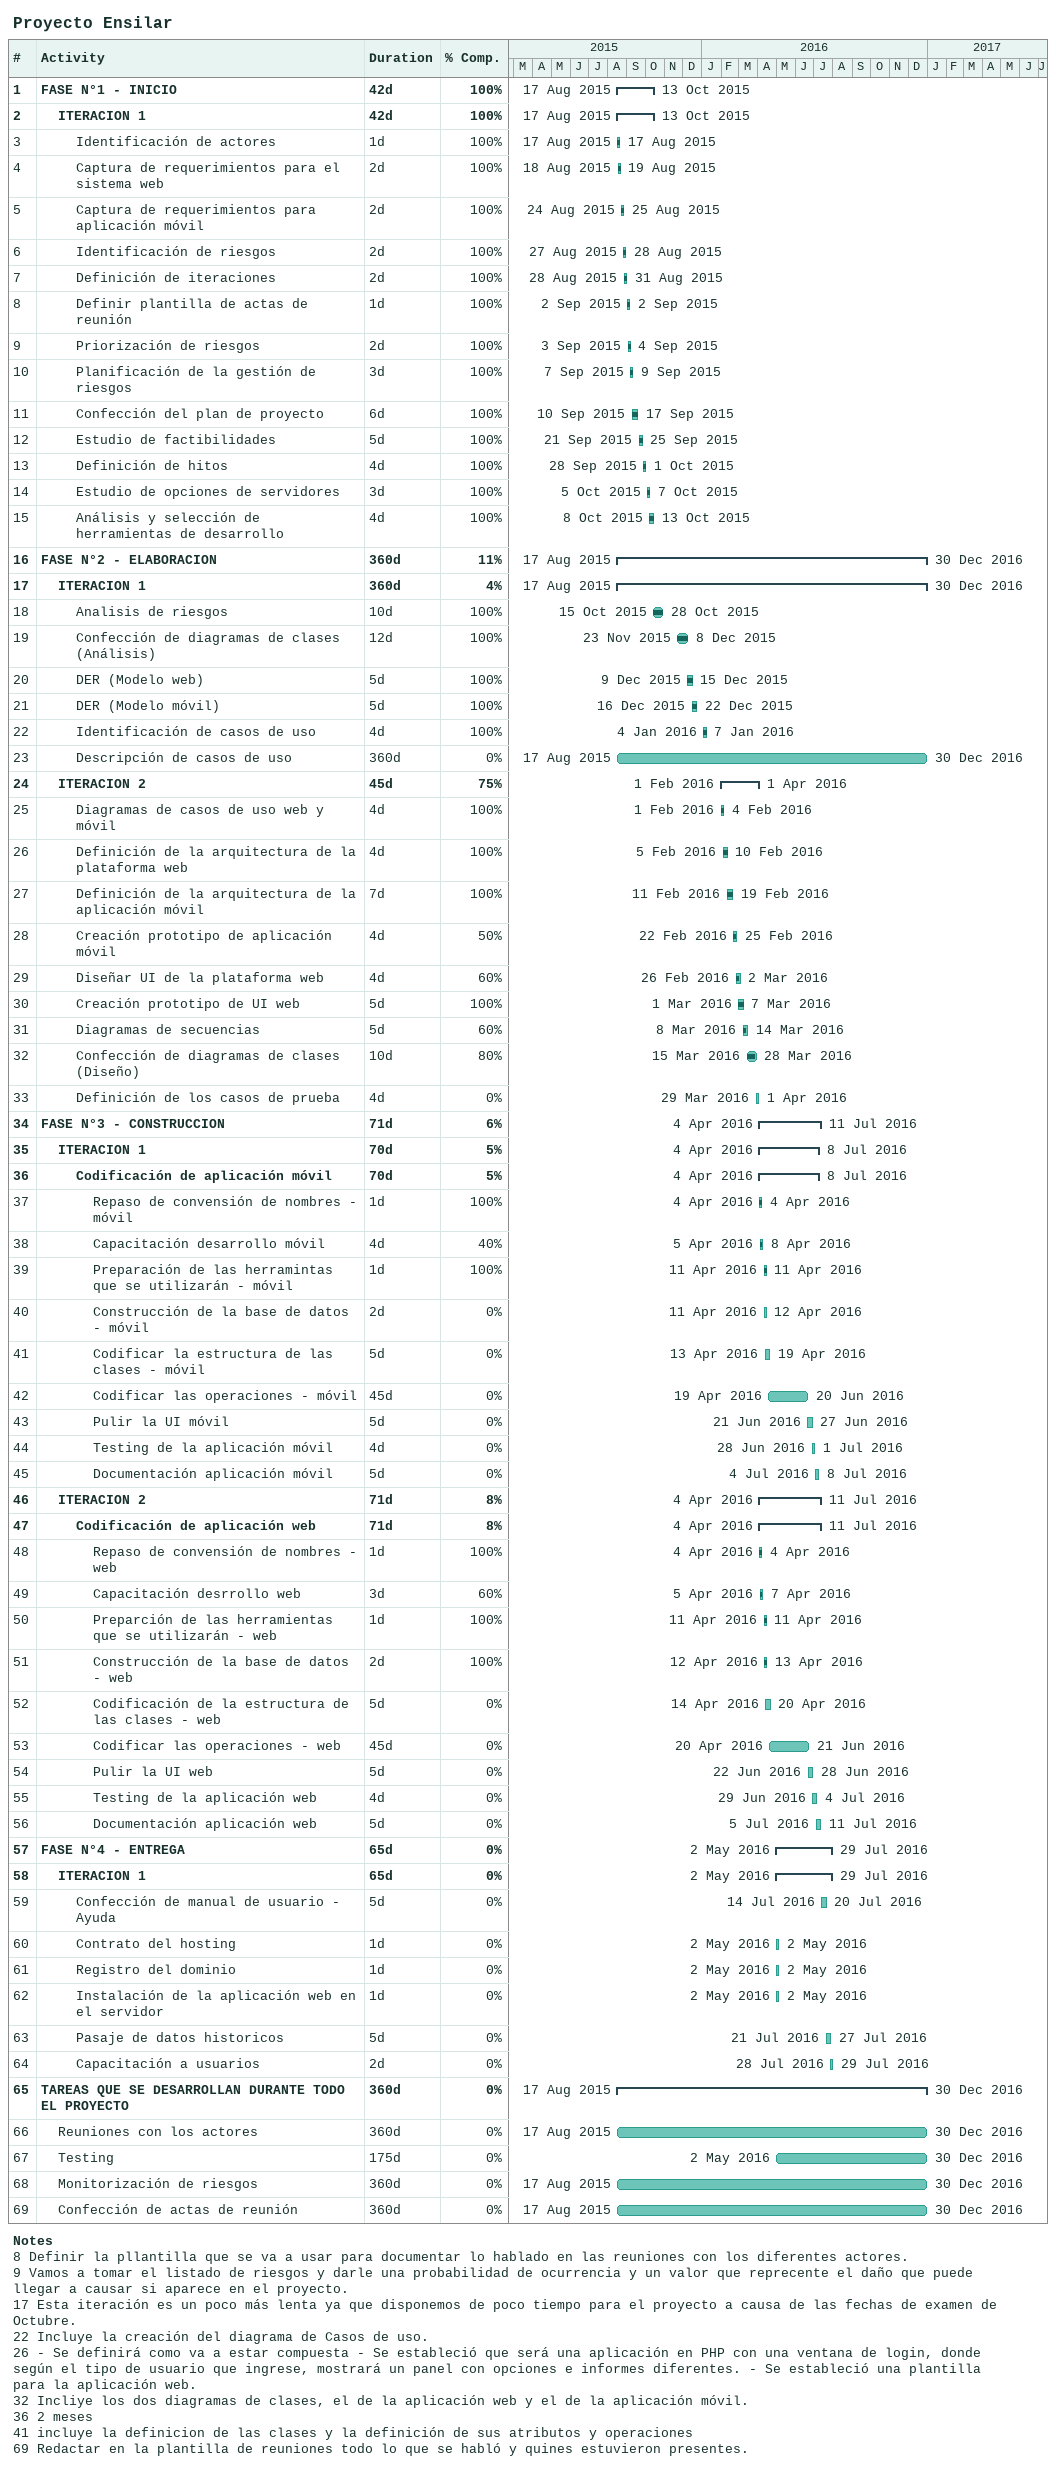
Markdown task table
Proyecto Ensilar

| ID | Level | Task | Duration | Start | Finish | % complete |
|---|---|---|---|---|---|---|
| 1 | 1 | **FASE N°1 - INICIO** | 42d | 2015-08-17 | 2015-10-13 | 100 |
| 2 | 2 | **ITERACION 1** | 42d | 2015-08-17 | 2015-10-13 | 100 |
| 3 | 3 | Identificación de actores | 1d | 2015-08-17 | 2015-08-17 | 100 |
| 4 | 3 | Captura de requerimientos para el sistema web | 2d | 2015-08-18 | 2015-08-19 | 100 |
| 5 | 3 | Captura de requerimientos para aplicación móvil | 2d | 2015-08-24 | 2015-08-25 | 100 |
| 6 | 3 | Identificación de riesgos | 2d | 2015-08-27 | 2015-08-28 | 100 |
| 7 | 3 | Definición de iteraciones | 2d | 2015-08-28 | 2015-08-31 | 100 |
| 8 | 3 | Definir plantilla de actas de reunión | 1d | 2015-09-02 | 2015-09-02 | 100 |
| 9 | 3 | Priorización de riesgos | 2d | 2015-09-03 | 2015-09-04 | 100 |
| 10 | 3 | Planificación de la gestión de riesgos | 3d | 2015-09-07 | 2015-09-09 | 100 |
| 11 | 3 | Confección del plan de proyecto | 6d | 2015-09-10 | 2015-09-17 | 100 |
| 12 | 3 | Estudio de factibilidades | 5d | 2015-09-21 | 2015-09-25 | 100 |
| 13 | 3 | Definición de hitos | 4d | 2015-09-28 | 2015-10-01 | 100 |
| 14 | 3 | Estudio de opciones de servidores | 3d | 2015-10-05 | 2015-10-07 | 100 |
| 15 | 3 | Análisis y selección de herramientas de desarrollo | 4d | 2015-10-08 | 2015-10-13 | 100 |
| 16 | 1 | **FASE N°2 - ELABORACION** | 360d | 2015-08-17 | 2016-12-30 | 11 |
| 17 | 2 | **ITERACION 1** | 360d | 2015-08-17 | 2016-12-30 | 4 |
| 18 | 3 | Analisis de riesgos | 10d | 2015-10-15 | 2015-10-28 | 100 |
| 19 | 3 | Confección de diagramas de clases (Análisis) | 12d | 2015-11-23 | 2015-12-08 | 100 |
| 20 | 3 | DER (Modelo web) | 5d | 2015-12-09 | 2015-12-15 | 100 |
| 21 | 3 | DER (Modelo móvil) | 5d | 2015-12-16 | 2015-12-22 | 100 |
| 22 | 3 | Identificación de casos de uso | 4d | 2016-01-04 | 2016-01-07 | 100 |
| 23 | 3 | Descripción de casos de uso | 360d | 2015-08-17 | 2016-12-30 | 0 |
| 24 | 2 | **ITERACION 2** | 45d | 2016-02-01 | 2016-04-01 | 75 |
| 25 | 3 | Diagramas de casos de uso web y móvil | 4d | 2016-02-01 | 2016-02-04 | 100 |
| 26 | 3 | Definición de la arquitectura de la plataforma web | 4d | 2016-02-05 | 2016-02-10 | 100 |
| 27 | 3 | Definición de la arquitectura de la aplicación móvil | 7d | 2016-02-11 | 2016-02-19 | 100 |
| 28 | 3 | Creación prototipo de aplicación móvil | 4d | 2016-02-22 | 2016-02-25 | 50 |
| 29 | 3 | Diseñar UI de la plataforma web | 4d | 2016-02-26 | 2016-03-02 | 60 |
| 30 | 3 | Creación prototipo de UI web | 5d | 2016-03-01 | 2016-03-07 | 100 |
| 31 | 3 | Diagramas de secuencias | 5d | 2016-03-08 | 2016-03-14 | 60 |
| 32 | 3 | Confección de diagramas de clases (Diseño) | 10d | 2016-03-15 | 2016-03-28 | 80 |
| 33 | 3 | Definición de los casos de prueba | 4d | 2016-03-29 | 2016-04-01 | 0 |
| 34 | 1 | **FASE N°3 - CONSTRUCCION** | 71d | 2016-04-04 | 2016-07-11 | 6 |
| 35 | 2 | **ITERACION 1** | 70d | 2016-04-04 | 2016-07-08 | 5 |
| 36 | 3 | **Codificación de aplicación móvil** | 70d | 2016-04-04 | 2016-07-08 | 5 |
| 37 | 4 | Repaso de convensión de nombres - móvil | 1d | 2016-04-04 | 2016-04-04 | 100 |
| 38 | 4 | Capacitación desarrollo móvil | 4d | 2016-04-05 | 2016-04-08 | 40 |
| 39 | 4 | Preparación de las herramintas que se utilizarán - móvil | 1d | 2016-04-11 | 2016-04-11 | 100 |
| 40 | 4 | Construcción de la base de datos - móvil | 2d | 2016-04-11 | 2016-04-12 | 0 |
| 41 | 4 | Codificar la estructura de las clases - móvil | 5d | 2016-04-13 | 2016-04-19 | 0 |
| 42 | 4 | Codificar las operaciones - móvil | 45d | 2016-04-19 | 2016-06-20 | 0 |
| 43 | 4 | Pulir la UI móvil | 5d | 2016-06-21 | 2016-06-27 | 0 |
| 44 | 4 | Testing de la aplicación móvil | 4d | 2016-06-28 | 2016-07-01 | 0 |
| 45 | 4 | Documentación aplicación móvil | 5d | 2016-07-04 | 2016-07-08 | 0 |
| 46 | 2 | **ITERACION 2** | 71d | 2016-04-04 | 2016-07-11 | 8 |
| 47 | 3 | **Codificación de aplicación web** | 71d | 2016-04-04 | 2016-07-11 | 8 |
| 48 | 4 | Repaso de convensión de nombres - web | 1d | 2016-04-04 | 2016-04-04 | 100 |
| 49 | 4 | Capacitación desrrollo web | 3d | 2016-04-05 | 2016-04-07 | 60 |
| 50 | 4 | Preparción de las herramientas que se utilizarán - web | 1d | 2016-04-11 | 2016-04-11 | 100 |
| 51 | 4 | Construcción de la base de datos - web | 2d | 2016-04-12 | 2016-04-13 | 100 |
| 52 | 4 | Codificación de la estructura de las clases - web | 5d | 2016-04-14 | 2016-04-20 | 0 |
| 53 | 4 | Codificar las operaciones - web | 45d | 2016-04-20 | 2016-06-21 | 0 |
| 54 | 4 | Pulir la UI web | 5d | 2016-06-22 | 2016-06-28 | 0 |
| 55 | 4 | Testing de la aplicación web | 4d | 2016-06-29 | 2016-07-04 | 0 |
| 56 | 4 | Documentación aplicación web | 5d | 2016-07-05 | 2016-07-11 | 0 |
| 57 | 1 | **FASE N°4 - ENTREGA** | 65d | 2016-05-02 | 2016-07-29 | 0 |
| 58 | 2 | **ITERACION 1** | 65d | 2016-05-02 | 2016-07-29 | 0 |
| 59 | 3 | Confección de manual de usuario - Ayuda | 5d | 2016-07-14 | 2016-07-20 | 0 |
| 60 | 3 | Contrato del hosting | 1d | 2016-05-02 | 2016-05-02 | 0 |
| 61 | 3 | Registro del dominio | 1d | 2016-05-02 | 2016-05-02 | 0 |
| 62 | 3 | Instalación de la aplicación web en el servidor | 1d | 2016-05-02 | 2016-05-02 | 0 |
| 63 | 3 | Pasaje de datos historicos | 5d | 2016-07-21 | 2016-07-27 | 0 |
| 64 | 3 | Capacitación a usuarios | 2d | 2016-07-28 | 2016-07-29 | 0 |
| 65 | 1 | **TAREAS QUE SE DESARROLLAN DURANTE TODO EL PROYECTO** | 360d | 2015-08-17 | 2016-12-30 | 0 |
| 66 | 2 | Reuniones con los actores | 360d | 2015-08-17 | 2016-12-30 | 0 |
| 67 | 2 | Testing | 175d | 2016-05-02 | 2016-12-30 | 0 |
| 68 | 2 | Monitorización de riesgos | 360d | 2015-08-17 | 2016-12-30 | 0 |
| 69 | 2 | Confección de actas de reunión | 360d | 2015-08-17 | 2016-12-30 | 0 |

Notes
- 8: Definir la pllantilla que se va a usar para documentar lo hablado en las reuniones con los diferentes actores.
- 9: Vamos a tomar el listado de riesgos y darle una probabilidad de ocurrencia y un valor que reprecente el daño que puede llegar a causar si aparece en el proyecto.
- 17: Esta iteración es un poco más lenta ya que disponemos de poco tiempo para el proyecto a causa de las fechas de examen de Octubre.
- 22: Incluye la creación del diagrama de Casos de uso.
- 26: - Se definirá como va a estar compuesta - Se estableció que será una aplicación en PHP con una ventana de login, donde según el tipo de usuario que ingrese, mostrará un panel con opciones e informes diferentes. - Se estableció una plantilla para la aplicación web.
- 32: Incliye los dos diagramas de clases, el de la aplicación web y el de la aplicación móvil.
- 36: 2 meses
- 41: incluye la definicion de las clases y la definición de sus atributos y operaciones
- 69: Redactar en la plantilla de reuniones todo lo que se habló y quines estuvieron presentes.
